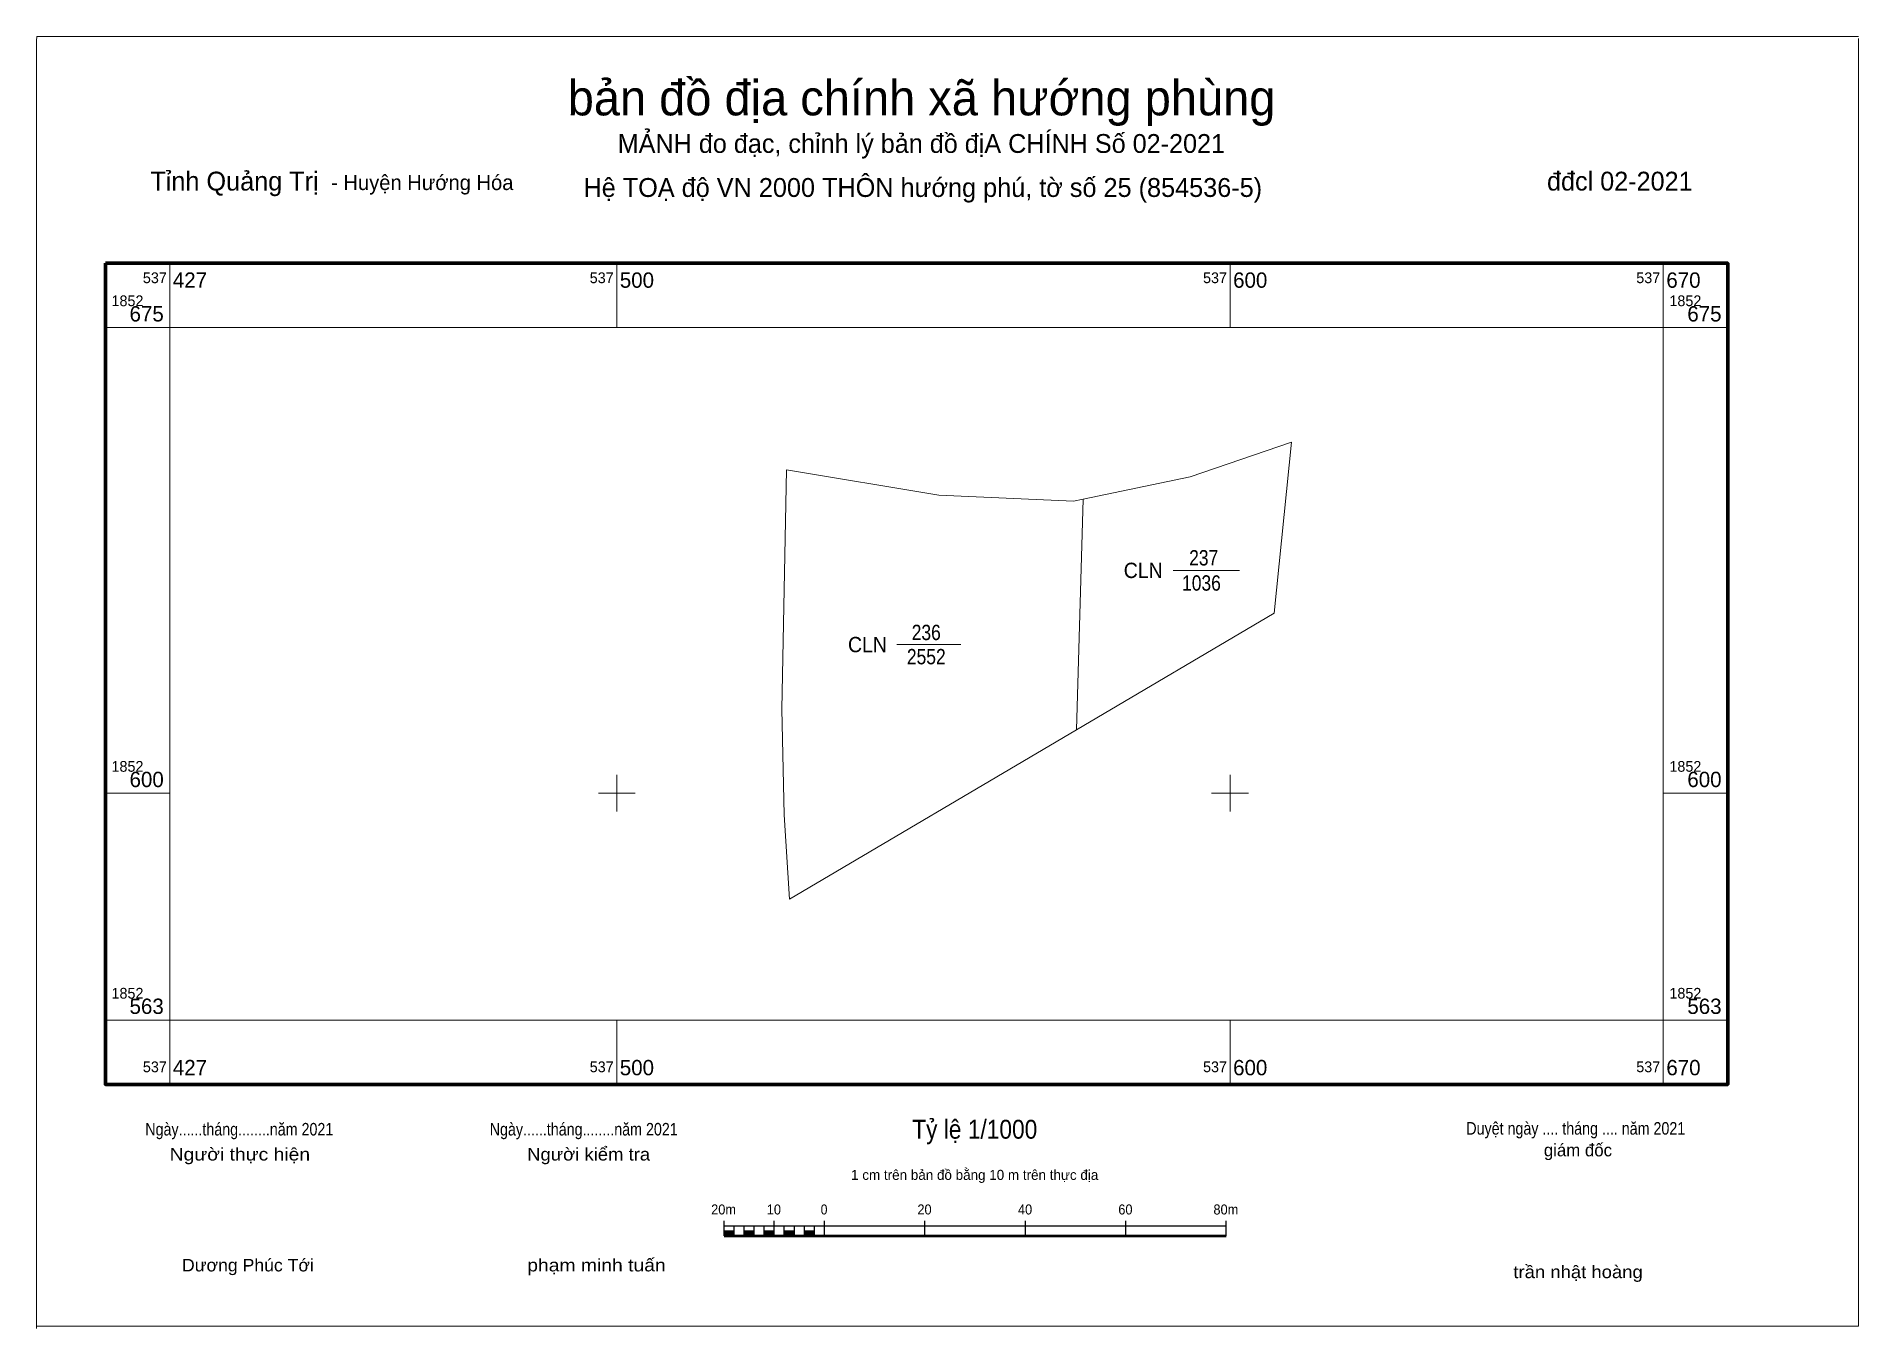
# Model space of a CAD drawing. Header units: metres. Extents: x 537405 to 537702, y 1852513 to 1852723.
import ezdxf
from ezdxf.enums import TextEntityAlignment as Align

# ---------------------------------------------------------------- set-up
doc = ezdxf.new("R2010")
doc.units = ezdxf.units.M
doc.header["$LTSCALE"] = 0.82
for name, color, linetype, lineweight in [('10', 7, 'Continuous', 13), ('11', 7, 'Continuous', 13), ('13', 7, 'Continuous', 13), ('2', 7, 'Continuous', 25), ('63', 7, 'Continuous', 13)]:
    doc.layers.add(name, color=color, linetype=linetype, lineweight=lineweight)
doc.layers.add('4', color=7, linetype='Continuous')

msp = doc.modelspace()

# ---------------------------------------------------------------- hatches: boundary and pattern name
at = {"layer": '2'}
for points in [[(537517.5, 1852527.85), (537519.13, 1852527.85), (537519.13, 1852528.66), (537517.5, 1852528.66)], [(537520.77, 1852527.85), (537522.41, 1852527.85), (537522.41, 1852528.66), (537520.77, 1852528.66)], [(537524.05, 1852527.85), (537525.69, 1852527.85), (537525.69, 1852528.66), (537524.05, 1852528.66)], [(537527.32, 1852527.85), (537528.96, 1852527.85), (537528.96, 1852528.66), (537527.32, 1852528.66)], [(537530.6, 1852527.85), (537532.24, 1852527.85), (537532.24, 1852528.66), (537530.6, 1852528.66)]]:
    msp.add_hatch(color=256, dxfattribs=at).paths.add_polyline_path(points)

# ---------------------------------------------------------------- linework, layer by layer
at = {"layer": '10'}
for q in [(537576.05, 1852647.93), (537607.18, 1852629.36)]:
    msp.add_line((537574.98, 1852610.36), q, dxfattribs=at)
for points in [[(537576.05, 1852647.93), (537593.49, 1852651.6), (537610, 1852657.22), (537607.18, 1852629.36)], [(537527.66, 1852652.74), (537526.92, 1852613.7), (537527.32, 1852596.49), (537528.17, 1852582.74), (537574.98, 1852610.36)], [(537527.66, 1852652.74), (537552.49, 1852648.6), (537574.49, 1852647.6), (537576.05, 1852647.93)]]:
    msp.add_lwpolyline(points, dxfattribs=at)
at = {"layer": '11'}
for p, q in [((537405.47, 1852723.4), (537702.47, 1852723.4)), ((537702.48, 1852723.08), (537702.48, 1852513.08)), ((537702.47, 1852513.08), (537405.47, 1852513.08))]:
    msp.add_line(p, q, dxfattribs=at)
msp.add_lwpolyline([(537405.38, 1852512.71), (537405.38, 1852722.71), (537405.47, 1852723.4)], dxfattribs=at)
at = {"layer": '13'}
for p, q in [((537590.71, 1852636.33), (537601.55, 1852636.33)), ((537545.67, 1852624.24), (537556.1, 1852624.24))]:
    msp.add_line(p, q, dxfattribs=at)
at = {"layer": '2'}
for p, q in [((537517.5, 1852527.85), (537517.5, 1852530.3)), ((537517.5, 1852529.48), (537599.39, 1852529.48)), ((537519.13, 1852527.85), (537519.13, 1852529.48)), ((537520.77, 1852527.85), (537520.77, 1852529.48)), ((537522.41, 1852527.85), (537522.41, 1852529.48)), ((537524.05, 1852527.85), (537524.05, 1852529.48)), ((537525.69, 1852527.85), (537525.69, 1852530.3)), ((537527.32, 1852527.85), (537527.32, 1852529.48)), ((537528.96, 1852527.85), (537528.96, 1852529.48)), ((537530.6, 1852527.85), (537530.6, 1852529.48)), ((537532.24, 1852527.85), (537532.24, 1852529.48)), ((537533.88, 1852527.85), (537533.88, 1852530.3)), ((537550.25, 1852527.85), (537550.25, 1852530.3)), ((537566.63, 1852527.85), (537566.63, 1852530.3)), ((537583.01, 1852527.85), (537583.01, 1852530.3)), ((537599.39, 1852527.85), (537599.39, 1852530.3))]:
    msp.add_line(p, q, dxfattribs=at)
at = {"layer": '2', "lineweight": 53}
msp.add_line((537517.5, 1852527.85), (537599.39, 1852527.85), dxfattribs=at)
at = {"layer": '2', "lineweight": 13}
for points in [[(537517.5, 1852527.85), (537519.13, 1852527.85), (537519.13, 1852528.66), (537517.5, 1852528.66)], [(537520.77, 1852527.85), (537522.41, 1852527.85), (537522.41, 1852528.66), (537520.77, 1852528.66)], [(537524.05, 1852527.85), (537525.69, 1852527.85), (537525.69, 1852528.66), (537524.05, 1852528.66)], [(537527.32, 1852527.85), (537528.96, 1852527.85), (537528.96, 1852528.66), (537527.32, 1852528.66)], [(537530.6, 1852527.85), (537532.24, 1852527.85), (537532.24, 1852528.66), (537530.6, 1852528.66)]]:
    msp.add_lwpolyline(points, close=True, dxfattribs=at)
at = {"layer": '63'}
for p, q in [((537427.12, 1852675.92), (537427.12, 1852686.42)), ((537500, 1852675.92), (537500, 1852686.42)), ((537600, 1852675.92), (537600, 1852686.42)), ((537670.64, 1852675.92), (537670.64, 1852686.42)), ((537427.12, 1852675.92), (537416.62, 1852675.92)), ((537670.64, 1852675.92), (537681.14, 1852675.92)), ((537500, 1852597), (537500, 1852603)), ((537600, 1852597), (537600, 1852603)), ((537427.12, 1852600), (537416.62, 1852600)), ((537497, 1852600), (537503, 1852600)), ((537597, 1852600), (537603, 1852600)), ((537670.64, 1852600), (537681.14, 1852600)), ((537427.12, 1852563.01), (537416.62, 1852563.01)), ((537427.12, 1852563.01), (537427.12, 1852552.51)), ((537500, 1852563.01), (537500, 1852552.51)), ((537600, 1852563.01), (537600, 1852552.51)), ((537670.64, 1852563.01), (537670.64, 1852552.51)), ((537670.64, 1852563.01), (537681.14, 1852563.01))]:
    msp.add_line(p, q, dxfattribs=at)
at = {"layer": '63', "lineweight": 70}
msp.add_lwpolyline([(537416.62, 1852686.42), (537681.14, 1852686.42), (537681.14, 1852552.51), (537416.62, 1852552.51)], close=True, dxfattribs=at)
at = {"layer": '63'}
msp.add_lwpolyline([(537427.12, 1852675.92), (537670.64, 1852675.92), (537670.64, 1852563.01), (537427.12, 1852563.01)], close=True, dxfattribs=at)

# ---------------------------------------------------------------- texts
at = {"layer": '13', "width": 0.85}
for s, p in [('237', (537595.705, 1852637.14)), ('236', (537550.465, 1852624.97))]:
    msp.add_text(s, height=2.5, dxfattribs=at).set_placement(p, align=Align.CENTER)
at = {"layer": '2'}
for s, height, p in [('bản đồ địa chính xã hướng phùng', 5.73, (537549.7, 1852710.53)), ('MẢNH đo đạc, chỉnh lý bản đồ địA CHÍNH Số 02-2021', 3.07, (537549.67, 1852704.41)), ('Hệ TOẠ độ VN 2000 THÔN hướng phú, tờ số 25 (854536-5)', 3.078, (537549.9, 1852697.23)), ('giám đốc', 2.047, (537656.725, 1852540.79)), ('1 cm trên bản đồ bằng 10 m trên thực địa', 1.638, (537558.365, 1852536.95))]:
    msp.add_text(s, height=height, dxfattribs=at).set_placement(p, align=Align.CENTER)
for s, height, p in [('Tỉnh Quảng Trị ', 3.078, (537423.95, 1852698.27)), ('- Huyện Hướng Hóa', 2.456, (537453.43, 1852698.35))]:
    msp.add_text(s, height=height, dxfattribs=at).set_placement(p)
msp.add_text(' đđcl 02-2021', height=3.07, dxfattribs=at).set_placement((537675.42, 1852698.27), align=Align.RIGHT)
at = {"layer": '2', "width": 0.95}
for p in [(537589.02, 1852635.09), (537544.06, 1852622.99)]:
    msp.add_text('CLN', height=2.5, dxfattribs=at).set_placement(p, align=Align.RIGHT)
at = {"layer": '2'}
for s, height, width, p in [('Ngày......tháng........năm 2021', 2.047, 0.85, (537438.455, 1852544.19)), ('Ngày......tháng........năm 2021', 2.047, 0.85, (537494.615, 1852544.19)), ('Tỷ lệ 1/1000', 3.079, 0.9, (537558.375, 1852543.67)), ('Duyệt ngày .... tháng .... năm 2021', 2.047, 0.85, (537656.37, 1852544.33)), ('Người thực hiện', 2.047, 1.15, (537438.55, 1852540.11)), ('Người kiểm tra', 2.047, 1.1, (537495.415, 1852540.11)), ('20m', 1.638, 0.95, (537517.42, 1852531.31)), ('10', 1.638, 0.95, (537525.62, 1852531.31)), ('0', 1.638, 0.9, (537533.805, 1852531.31)), ('20', 1.638, 0.95, (537550.18, 1852531.31)), ('40', 1.638, 0.95, (537566.58, 1852531.31)), ('60', 1.638, 0.95, (537582.94, 1852531.31)), ('80m', 1.638, 0.95, (537599.32, 1852531.31)), ('Dương Phúc Tới', 2.047, 1.05, (537439.865, 1852522.03)), ('phạm minh tuấn', 2.047, 1.15, (537496.695, 1852522.03)), ('trần nhật hoàng', 2.047, 1.1, (537656.745, 1852520.93))]:
    msp.add_text(s, height=height, dxfattribs=dict(at, width=width)).set_placement(p, align=Align.CENTER)
at = {"layer": '4', "width": 0.85}
for s, p in [('1036', (537595.34, 1852633.03)), ('2552', (537550.47, 1852621.02))]:
    msp.add_text(s, height=2.5, dxfattribs=at).set_placement(p, align=Align.CENTER)
at = {"layer": '63'}
for s, height, p in [('537', 1.75, (537426.64, 1852683.17)), ('537', 1.75, (537499.5, 1852683.17)), ('537', 1.75, (537599.5, 1852683.17)), ('537', 1.75, (537670.14, 1852683.17)), ('675', 2.5, (537426.14, 1852676.92)), ('675', 2.5, (537680.14, 1852676.92)), ('600', 2.5, (537426.14, 1852601)), ('600', 2.5, (537680.14, 1852601)), ('563', 2.5, (537426.14, 1852564.01)), ('563', 2.5, (537680.14, 1852564.01)), ('537', 1.75, (537426.64, 1852554.51)), ('537', 1.75, (537499.5, 1852554.51)), ('537', 1.75, (537599.5, 1852554.51)), ('537', 1.75, (537670.14, 1852554.51))]:
    msp.add_text(s, height=height, dxfattribs=at).set_placement(p, align=Align.RIGHT)
for s, height, p in [('427', 2.5, (537427.62, 1852682.42)), ('500', 2.5, (537500.5, 1852682.42)), ('600', 2.5, (537600.5, 1852682.42)), ('670', 2.5, (537671.14, 1852682.42)), ('1852', 1.75, (537417.62, 1852679.42)), ('1852', 1.75, (537671.64, 1852679.42)), ('1852', 1.75, (537417.62, 1852603.5)), ('1852', 1.75, (537671.64, 1852603.5)), ('1852', 1.75, (537417.62, 1852566.51)), ('1852', 1.75, (537671.64, 1852566.51)), ('427', 2.5, (537427.62, 1852554.01)), ('500', 2.5, (537500.5, 1852554.01)), ('600', 2.5, (537600.5, 1852554.01)), ('670', 2.5, (537671.14, 1852554.01))]:
    msp.add_text(s, height=height, dxfattribs=at).set_placement(p)

doc.saveas('drawing.dxf')
